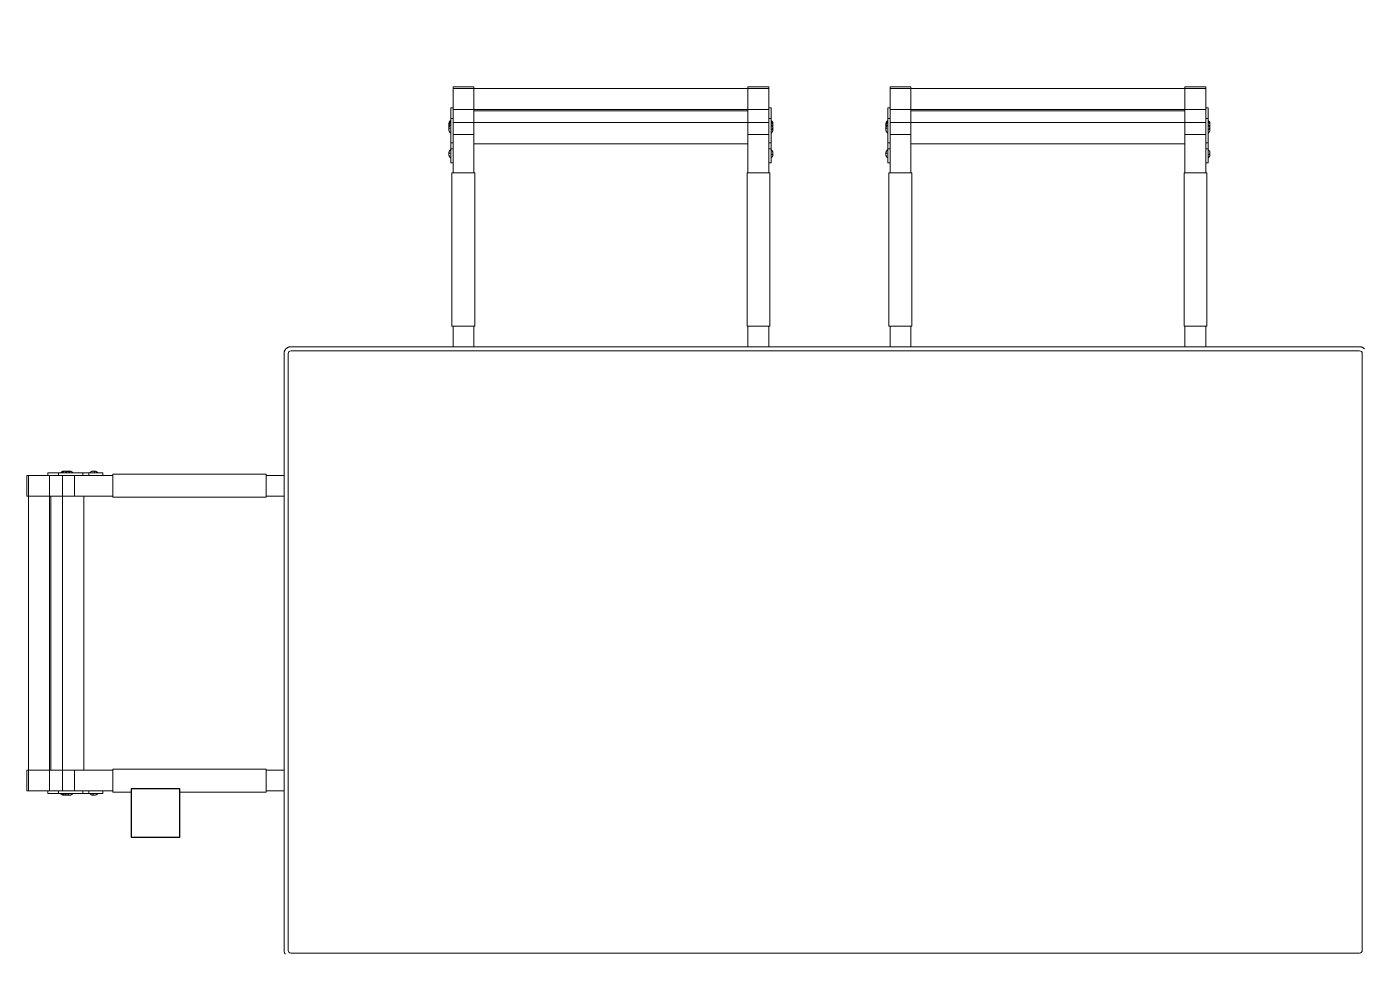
# Model space of a CAD drawing. Header units: inches. Extents: x 22 to 382261, y 22 to 371281.
# Drawn here: x 111433 to 113882, y 209760 to 211458 of the extents above; entities that cross this region are included whole.
import ezdxf

# ---------------------------------------------------------------- set-up
doc = ezdxf.new("R2010")
doc.units = ezdxf.units.IN
doc.header["$MEASUREMENT"] = 0
for name, color, linetype, lineweight in [('I-FURN', 30, 'Continuous', 9), ('I-WALL', 2, 'Continuous', 9), ('Q-CASE', 31, 'Continuous', 9)]:
    doc.layers.add(name, color=color, linetype=linetype, lineweight=lineweight)

# ---------------------------------------------------------------- blocks, each defined once
blk = doc.blocks.new('Casework 26 - Casework 23-692853-01-GROUND FLOOR DIM- PART A')
at = {"layer": 'Q-CASE', "lineweight": 25}
for p, q in [((-16699.9, -2560.7), (-16788.8, -2560.7)), ((-16788.8, -2560.7), (-16788.8, -2649.6)), ((-16699.9, -2649.6), (-16699.9, -2560.7)), ((-16788.8, -2649.6), (-16699.9, -2649.6))]:
    blk.add_line(p, q, dxfattribs=at)
blk = doc.blocks.new('DFXFCFB - Dining_Table_9162-841493-01-GROUND FLOOR DIM- PART A')
at = {"layer": 'I-FURN'}
for p, q in [((-983.1, 546.3), (-983.1, -546.3)), ((-983.1, -546.3), (-983.1, 546.3)), ((978.1, 551.3), (-978.1, 551.3)), ((-978.1, 551.3), (978.1, 551.3)), ((983.1, -546.3), (983.1, 546.3)), ((983.1, 546.3), (983.1, -546.3)), ((990.6, -546.3), (990.6, 546.3)), ((990.1, 254.4), (1023.1, 254.4)), ((1023.1, 214.7), (1023.1, 256.6)), ((1181.3, 256.6), (1023.1, 256.6)), ((1303.8, 256.6), (1270.2, 256.6)), ((1303.8, 256.6), (1303.8, 214.7)), ((1303.8, 254.4), (1374.2, 254.4)), ((1322.3, 258.8), (1347.7, 258.8)), ((1322.3, 254.4), (1322.3, 258.8)), ((1338.9, 262.1), (1337.1, 262.1)), ((1340.6, 262.1), (1338.9, 262.1)), ((1339.3, 260.3), (1340.6, 262.1)), ((1347.7, 258.8), (1358.6, 258.8)), ((1347.7, 254.4), (1347.7, 258.8)), ((1359.2, 258.8), (1403.8, 258.8)), ((1359.2, 258.8), (1359.2, 254.4)), ((1374.2, 254.4), (1396.1, 254.4)), ((1374.2, 216.3), (1374.2, 254.4)), ((1384.4, 262.1), (1382.6, 262.1)), ((1386.1, 262.1), (1384.4, 262.1)), ((1384.7, 260.3), (1386.1, 262.1)), ((1389.5, 262.1), (1387.7, 262.1)), ((1391.2, 262.1), (1389.5, 262.1)), ((1390, 260.5), (1391.2, 262.1)), ((1392.4, 262.1), (1390.7, 262.1)), ((1394.2, 262.1), (1392.4, 262.1)), ((1393.1, 260.6), (1394.2, 262.1)), ((1396.1, 254.4), (1396.1, 216.3)), ((1404.1, 254.4), (1396.1, 254.4)), ((1396.1, 216.3), (1396.1, 254.4)), ((1403.8, 258.8), (1423.1, 258.8)), ((1403.8, 254.4), (1403.8, 258.8)), ((1404.1, 254.4), (1458.6, 254.4)), ((1419.8, 254.4), (1458.6, 254.4)), ((1419.8, -323.4), (1419.8, 254.4)), ((1423.1, 254.4), (1423.1, 258.8)), ((1458.6, 254.4), (1461.6, 254.4)), ((1458.6, 216.3), (1458.6, 254.4)), ((1458.6, -323.4), (1458.6, 254.4)), ((1461.6, 216.3), (1461.6, 254.4)), ((1023.1, 216.3), (990.1, 216.3)), ((1023.1, 214.7), (1303.8, 214.7)), ((1374.2, 216.3), (1303.8, 216.3)), ((1357.4, -285.3), (1357.4, 216.3)), ((1374.1, 216.3), (1396.1, 216.3)), ((1396.1, 216.3), (1404.1, 216.3)), ((1396.1, 216.3), (1396.1, -285.3)), ((1404.1, 216.3), (1396.1, 216.3)), ((1396.1, -285.3), (1396.1, 216.3)), ((1458.6, 216.3), (1404.1, 216.3)), ((1404.1, 216.3), (1417.5, 216.3)), ((1417.5, 216.3), (1417.5, -285.3)), ((1419.9, -285.3), (1419.9, 216.3)), ((1461.6, 216.3), (1458.6, 216.3)), ((990.3, -285.3), (1023.1, -285.3)), ((1023.1, -325.5), (1023.1, -283.6)), ((1303.8, -283.6), (1023.1, -283.6)), ((1303.8, -283.6), (1303.8, -325.5)), ((1303.8, -285.3), (1374.2, -285.3)), ((1396.1, -285.3), (1374.1, -285.3)), ((1374.2, -323.4), (1374.2, -285.3)), ((1396.1, -285.3), (1396.1, -323.4)), ((1404.1, -285.3), (1396.1, -285.3)), ((1396.1, -323.4), (1396.1, -285.3)), ((1396.1, -285.3), (1404.1, -285.3)), ((1404.1, -285.3), (1458.6, -285.3)), ((1417.5, -285.3), (1404.1, -285.3)), ((1458.6, -285.3), (1461.6, -285.3)), ((1458.6, -323.4), (1458.6, -285.3)), ((1461.6, -323.4), (1461.6, -285.3)), ((1023.1, -323.4), (990.3, -323.4)), ((1023.1, -325.5), (1303.8, -325.5)), ((1374.2, -323.4), (1303.8, -323.4)), ((1322.3, -327.7), (1322.3, -323.4)), ((1347.7, -327.7), (1322.3, -327.7)), ((1338.5, -329.2), (1337.1, -331)), ((1337.1, -331), (1338.9, -331)), ((1338.9, -331), (1340.6, -331)), ((1347.7, -327.7), (1347.7, -323.4)), ((1358.6, -327.7), (1347.7, -327.7)), ((1359.2, -323.4), (1359.2, -327.7)), ((1403.8, -327.7), (1359.2, -327.7)), ((1396.1, -323.4), (1374.2, -323.4)), ((1384, -329.2), (1382.6, -331)), ((1382.6, -331), (1384.4, -331)), ((1384.4, -331), (1386.1, -331)), ((1388.7, -329.8), (1387.7, -331)), ((1387.7, -331), (1389.5, -331)), ((1389.5, -331), (1391.2, -331)), ((1390.7, -331), (1392.4, -331)), ((1392.4, -331), (1394.2, -331)), ((1396.1, -323.4), (1404.1, -323.4)), ((1403.8, -327.7), (1403.8, -323.4)), ((1423.1, -327.7), (1403.8, -327.7)), ((1458.6, -323.4), (1404.1, -323.4)), ((1458.6, -323.4), (1419.8, -323.4)), ((1423.1, -327.7), (1423.1, -323.4)), ((1461.6, -323.4), (1458.6, -323.4)), ((-978.1, -551.3), (978.1, -551.3)), ((978.1, -551.3), (-978.1, -551.3)), ((-978.1, -558.8), (978.1, -558.8)), ((-696.6, -596.3), (-696.6, -558.5)), ((-658.5, -558.5), (-658.5, -596.3)), ((-156.9, -596.3), (-156.9, -558.5)), ((-118.8, -558.5), (-118.8, -596.3)), ((103.4, -596.3), (103.4, -558.5)), ((141.5, -558.5), (141.5, -596.3)), ((643.1, -596.3), (643.1, -558.4)), ((681.2, -558.4), (681.2, -596.3)), ((-698.7, -596.3), (-656.8, -596.3)), ((-698.7, -596.3), (-698.7, -877)), ((-656.8, -877), (-656.8, -596.3)), ((-158.5, -596.3), (-116.6, -596.3)), ((-158.5, -596.3), (-158.5, -877)), ((-116.6, -877), (-116.6, -596.3)), ((101.3, -596.3), (143.2, -596.3)), ((101.3, -596.3), (101.3, -877)), ((143.2, -877), (143.2, -596.3)), ((641.5, -596.3), (683.4, -596.3)), ((641.5, -596.3), (641.5, -877)), ((683.4, -877), (683.4, -596.3)), ((-656.8, -877), (-698.7, -877)), ((-696.6, -947.4), (-696.6, -877)), ((-658.5, -877), (-658.5, -947.4)), ((-116.6, -877), (-158.5, -877)), ((-156.9, -947.4), (-156.9, -877)), ((-118.8, -877), (-118.8, -947.4)), ((143.2, -877), (101.3, -877)), ((103.4, -947.4), (103.4, -877)), ((141.5, -877), (141.5, -947.4)), ((683.4, -877), (641.5, -877)), ((643.1, -947.4), (643.1, -877)), ((681.2, -877), (681.2, -947.4)), ((-700.9, -920.9), (-700.9, -895.5)), ((-700.9, -895.5), (-696.6, -895.5)), ((-118.8, -895.5), (-114.4, -895.5)), ((-114.4, -895.5), (-114.4, -920.9)), ((99.1, -920.9), (99.1, -895.5)), ((99.1, -895.5), (103.4, -895.5)), ((681.2, -895.5), (685.6, -895.5)), ((685.6, -895.5), (685.6, -920.9)), ((-702.4, -911.7), (-704.2, -910.3)), ((-704.2, -910.3), (-704.2, -912.1)), ((-704.2, -912.1), (-704.2, -913.8)), ((-700.9, -931.8), (-700.9, -920.9)), ((-700.9, -920.9), (-696.6, -920.9)), ((-118.8, -920.9), (-114.4, -920.9)), ((-114.4, -920.9), (-114.4, -931.8)), ((-112.9, -912.5), (-111.1, -913.8)), ((-111.1, -912.1), (-111.1, -910.3)), ((-111.1, -913.8), (-111.1, -912.1)), ((97.6, -911.7), (95.8, -910.3)), ((95.8, -910.3), (95.8, -912.1)), ((95.8, -912.1), (95.8, -913.8)), ((99.1, -931.8), (99.1, -920.9)), ((99.1, -920.9), (103.4, -920.9)), ((681.2, -920.9), (685.6, -920.9)), ((685.6, -920.9), (685.6, -931.8)), ((687.1, -912.5), (688.9, -913.8)), ((688.9, -912.1), (688.9, -910.3)), ((688.9, -913.8), (688.9, -912.1)), ((-700.9, -977), (-700.9, -932.4)), ((-696.6, -932.4), (-700.9, -932.4)), ((-696.6, -969.3), (-696.6, -947.4)), ((-696.6, -947.4), (-658.5, -947.4)), ((-658.5, -930.6), (-156.9, -930.6)), ((-658.5, -969.3), (-658.5, -947.3)), ((-156.9, -947.3), (-156.9, -969.3)), ((-156.9, -947.4), (-118.8, -947.4)), ((-114.4, -932.4), (-118.8, -932.4)), ((-118.8, -947.4), (-118.8, -969.3)), ((-114.4, -932.4), (-114.4, -977)), ((99.1, -977), (99.1, -932.4)), ((103.4, -932.4), (99.1, -932.4)), ((103.4, -969.3), (103.4, -947.4)), ((103.4, -947.4), (141.5, -947.4)), ((141.5, -930.6), (643.1, -930.6)), ((141.5, -969.3), (141.5, -947.3)), ((643.1, -947.3), (643.1, -969.3)), ((643.1, -947.4), (681.2, -947.4)), ((685.6, -932.4), (681.2, -932.4)), ((681.2, -947.4), (681.2, -969.3)), ((685.6, -932.4), (685.6, -977)), ((-702.4, -957.2), (-704.2, -955.8)), ((-704.2, -955.8), (-704.2, -957.6)), ((-704.2, -957.6), (-704.2, -959.3)), ((-703, -961.9), (-704.2, -960.9)), ((-704.2, -960.9), (-704.2, -962.7)), ((-704.2, -962.7), (-704.2, -964.4)), ((-704.2, -963.9), (-704.2, -965.6)), ((-704.2, -965.6), (-704.2, -967.4)), ((-700.9, -996.3), (-700.9, -977)), ((-700.9, -977), (-696.6, -977)), ((-658.5, -969.3), (-696.6, -969.3)), ((-696.6, -969.3), (-696.6, -977.3)), ((-696.6, -969.3), (-658.5, -969.3)), ((-696.6, -1031.8), (-696.6, -977.3)), ((-658.5, -977.3), (-658.5, -969.3)), ((-156.9, -969.3), (-658.5, -969.3)), ((-658.5, -969.3), (-658.5, -977.3)), ((-658.5, -969.3), (-156.9, -969.3)), ((-658.5, -977.3), (-658.5, -1031.8)), ((-658.5, -990.7), (-658.5, -977.3)), ((-118.8, -969.3), (-156.9, -969.3)), ((-156.9, -969.3), (-156.9, -977.3)), ((-156.9, -969.3), (-118.8, -969.3)), ((-156.9, -977.3), (-156.9, -969.3)), ((-156.9, -1031.8), (-156.9, -977.3)), ((-156.9, -977.3), (-156.9, -990.7)), ((-118.8, -977.3), (-118.8, -969.3)), ((-118.8, -977), (-114.4, -977)), ((-118.8, -977.3), (-118.8, -1031.8)), ((-114.4, -977), (-114.4, -996.3)), ((-112.9, -957.9), (-111.1, -959.3)), ((-112.7, -963.2), (-111.1, -964.4)), ((-112.6, -966.3), (-111.1, -967.4)), ((-111.1, -957.6), (-111.1, -955.8)), ((-111.1, -959.3), (-111.1, -957.6)), ((-111.1, -962.7), (-111.1, -960.9)), ((-111.1, -964.4), (-111.1, -962.7)), ((-111.1, -965.6), (-111.1, -963.9)), ((-111.1, -967.4), (-111.1, -965.6)), ((97.6, -957.2), (95.8, -955.8)), ((95.8, -955.8), (95.8, -957.6)), ((95.8, -957.6), (95.8, -959.3)), ((97, -961.9), (95.8, -960.9)), ((95.8, -960.9), (95.8, -962.7)), ((95.8, -962.7), (95.8, -964.4)), ((95.8, -963.9), (95.8, -965.6)), ((95.8, -965.6), (95.8, -967.4)), ((99.1, -996.3), (99.1, -977)), ((99.1, -977), (103.4, -977)), ((141.5, -969.3), (103.4, -969.3)), ((103.4, -969.3), (103.4, -977.3)), ((103.4, -969.3), (141.5, -969.3)), ((103.4, -1031.8), (103.4, -977.3)), ((141.5, -977.3), (141.5, -969.3)), ((643.1, -969.3), (141.5, -969.3)), ((141.5, -969.3), (141.5, -977.3)), ((141.5, -969.3), (643.1, -969.3)), ((141.5, -977.3), (141.5, -1031.8)), ((141.5, -990.7), (141.5, -977.3)), ((681.2, -969.3), (643.1, -969.3)), ((643.1, -969.3), (643.1, -977.3)), ((643.1, -969.3), (681.2, -969.3)), ((643.1, -977.3), (643.1, -969.3)), ((643.1, -1031.8), (643.1, -977.3)), ((643.1, -977.3), (643.1, -990.7)), ((681.2, -977.3), (681.2, -969.3)), ((681.2, -977), (685.6, -977)), ((681.2, -977.3), (681.2, -1031.8)), ((685.6, -977), (685.6, -996.3)), ((687.1, -957.9), (688.9, -959.3)), ((687.3, -963.2), (688.9, -964.4)), ((687.4, -966.3), (688.9, -967.4)), ((688.9, -957.6), (688.9, -955.8)), ((688.9, -959.3), (688.9, -957.6)), ((688.9, -962.7), (688.9, -960.9)), ((688.9, -964.4), (688.9, -962.7)), ((688.9, -965.6), (688.9, -963.9)), ((688.9, -967.4), (688.9, -965.6)), ((-700.9, -996.3), (-696.6, -996.3)), ((-696.6, -1031.8), (-696.6, -993)), ((-696.6, -993), (-118.8, -993)), ((-156.9, -990.7), (-658.5, -990.7)), ((-658.5, -993.1), (-156.9, -993.1)), ((-118.8, -993), (-118.8, -1031.8)), ((-118.8, -996.3), (-114.4, -996.3)), ((99.1, -996.3), (103.4, -996.3)), ((103.4, -1031.8), (103.4, -993)), ((103.4, -993), (681.2, -993)), ((643.1, -990.7), (141.5, -990.7)), ((141.5, -993.1), (643.1, -993.1)), ((681.2, -993), (681.2, -1031.8)), ((681.2, -996.3), (685.6, -996.3)), ((-696.6, -1034.8), (-696.6, -1031.8)), ((-696.6, -1031.8), (-658.5, -1031.8)), ((-696.6, -1031.8), (-118.8, -1031.8)), ((-696.6, -1034.8), (-658.5, -1034.8)), ((-658.5, -1031.8), (-658.5, -1034.8)), ((-156.9, -1034.8), (-156.9, -1031.8)), ((-156.9, -1031.8), (-118.8, -1031.8)), ((-156.9, -1034.8), (-118.8, -1034.8)), ((-118.8, -1031.8), (-118.8, -1034.8)), ((103.4, -1034.8), (103.4, -1031.8)), ((103.4, -1031.8), (141.5, -1031.8)), ((103.4, -1031.8), (681.2, -1031.8)), ((103.4, -1034.8), (141.5, -1034.8)), ((141.5, -1031.8), (141.5, -1034.8)), ((643.1, -1034.8), (643.1, -1031.8)), ((643.1, -1031.8), (681.2, -1031.8)), ((643.1, -1034.8), (681.2, -1034.8)), ((681.2, -1031.8), (681.2, -1034.8))]:
    blk.add_line(p, q, dxfattribs=at)
at = {"layer": 'I-FURN', "flags": 128}
for points in [[(990.6, 546.3), (990.6, 546.8), (990.6, 547.3), (990.5, 547.8), (990.4, 548.3), (990.4, 548.8), (990.2, 549.3), (990.1, 549.8), (990, 550.2), (989.8, 550.7), (989.6, 551.2), (989.4, 551.6), (989.2, 552.1), (988.9, 552.5), (988.7, 552.9), (988.4, 553.4)], [(1331.3, 258.8), (1331.5, 259.1), (1331.7, 259.3), (1331.9, 259.5), (1332.1, 259.8), (1332.4, 260), (1332.6, 260.2), (1332.9, 260.4), (1333.1, 260.6), (1333.4, 260.8), (1333.7, 261), (1333.9, 261.1), (1334.2, 261.3), (1334.5, 261.4), (1334.8, 261.5), (1335.1, 261.6), (1335.4, 261.8), (1335.7, 261.8), (1336, 261.9), (1336.3, 262), (1336.7, 262), (1337, 262.1), (1337.1, 262.1)], [(1340.6, 262.1), (1341, 262.1), (1341.3, 262), (1341.6, 261.9), (1341.9, 261.9), (1342.2, 261.8), (1342.5, 261.7), (1342.8, 261.6), (1343.1, 261.5), (1343.4, 261.3), (1343.7, 261.2), (1344, 261), (1344.2, 260.9), (1344.5, 260.7), (1344.8, 260.5), (1345, 260.3), (1345.3, 260.1), (1345.5, 259.9), (1345.7, 259.6), (1345.9, 259.4), (1346.2, 259.2), (1346.3, 258.9), (1346.4, 258.8)], [(1376.8, 258.8), (1377, 259.1), (1377.2, 259.3), (1377.4, 259.5), (1377.6, 259.8), (1377.9, 260), (1378.1, 260.2), (1378.3, 260.4), (1378.6, 260.6), (1378.9, 260.8), (1379.1, 261), (1379.4, 261.1), (1379.7, 261.3), (1380, 261.4), (1380.3, 261.5), (1380.6, 261.6), (1380.9, 261.8), (1381.2, 261.8), (1381.5, 261.9), (1381.8, 262), (1382.1, 262), (1382.5, 262.1), (1382.6, 262.1)], [(1384.3, 261), (1384.5, 261.1), (1384.8, 261.3), (1385.1, 261.4), (1385.4, 261.5), (1385.7, 261.6), (1386, 261.8), (1386.3, 261.8), (1386.6, 261.9), (1386.9, 262), (1387.3, 262), (1387.6, 262.1), (1387.7, 262.1)], [(1386.1, 262.1), (1386.4, 262.1), (1386.7, 262), (1387.1, 261.9), (1387.4, 261.9), (1387.7, 261.8), (1388, 261.7), (1388.3, 261.6), (1388.6, 261.5), (1388.9, 261.3), (1389.2, 261.2), (1389.4, 261), (1389.7, 260.9), (1390, 260.7), (1390.2, 260.5), (1390.5, 260.3), (1390.7, 260.1), (1391, 259.9), (1391.2, 259.6), (1391.4, 259.4), (1391.6, 259.2), (1391.8, 258.9), (1391.9, 258.8)], [(1387.5, 261.1), (1387.8, 261.3), (1388, 261.4), (1388.3, 261.5), (1388.6, 261.6), (1388.9, 261.8), (1389.3, 261.8), (1389.6, 261.9), (1389.9, 262), (1390.2, 262), (1390.5, 262.1), (1390.7, 262.1)], [(1391.2, 262.1), (1391.6, 262.1), (1391.9, 262), (1392.2, 261.9), (1392.5, 261.9), (1392.8, 261.8), (1393.1, 261.7), (1393.4, 261.6), (1393.7, 261.5), (1394, 261.3), (1394.3, 261.2), (1394.6, 261), (1394.9, 260.9), (1395.1, 260.7), (1395.4, 260.5), (1395.6, 260.3), (1395.9, 260.1), (1396.1, 259.9), (1396.3, 259.6), (1396.6, 259.4), (1396.8, 259.2), (1397, 258.9), (1397, 258.8)], [(1394.2, 262.1), (1394.5, 262.1), (1394.8, 262), (1395.1, 261.9), (1395.4, 261.9), (1395.7, 261.8), (1396.1, 261.7), (1396.4, 261.6), (1396.6, 261.5), (1396.9, 261.3), (1397.2, 261.2), (1397.5, 261), (1397.8, 260.9), (1398, 260.7), (1398.3, 260.5), (1398.6, 260.3), (1398.8, 260.1), (1399, 259.9), (1399.3, 259.6), (1399.5, 259.4), (1399.7, 259.2), (1399.9, 258.9), (1400, 258.8)], [(1337.1, -331), (1336.8, -331), (1336.5, -330.9), (1336.2, -330.9), (1335.9, -330.8), (1335.5, -330.7), (1335.2, -330.6), (1334.9, -330.5), (1334.6, -330.4), (1334.3, -330.3), (1334.1, -330.1), (1333.8, -330), (1333.5, -329.8), (1333.2, -329.6), (1333, -329.4), (1332.7, -329.2), (1332.5, -329), (1332.3, -328.8), (1332, -328.6), (1331.8, -328.3), (1331.6, -328.1), (1331.4, -327.9), (1331.3, -327.7)], [(1346.4, -327.7), (1346.2, -328), (1346, -328.2), (1345.8, -328.5), (1345.6, -328.7), (1345.4, -328.9), (1345.1, -329.1), (1344.9, -329.3), (1344.6, -329.5), (1344.4, -329.7), (1344.1, -329.9), (1343.8, -330.1), (1343.5, -330.2), (1343.2, -330.3), (1342.9, -330.5), (1342.6, -330.6), (1342.3, -330.7), (1342, -330.8), (1341.7, -330.9), (1341.4, -330.9), (1341.1, -331), (1340.8, -331), (1340.6, -331)], [(1382.6, -331), (1382.3, -331), (1382, -330.9), (1381.6, -330.9), (1381.3, -330.8), (1381, -330.7), (1380.7, -330.6), (1380.4, -330.5), (1380.1, -330.4), (1379.8, -330.3), (1379.5, -330.1), (1379.3, -330), (1379, -329.8), (1378.7, -329.6), (1378.5, -329.4), (1378.2, -329.2), (1378, -329), (1377.7, -328.8), (1377.5, -328.6), (1377.3, -328.3), (1377.1, -328.1), (1376.9, -327.9), (1376.8, -327.7)], [(1384.4, -330), (1384.1, -329.8), (1383.8, -329.6)], [(1387.7, -331), (1387.4, -331), (1387.1, -330.9), (1386.8, -330.9), (1386.5, -330.8), (1386.1, -330.7), (1385.8, -330.6), (1385.5, -330.5), (1385.2, -330.4), (1385, -330.3), (1384.7, -330.1)], [(1391.9, -327.7), (1391.7, -328), (1391.5, -328.2), (1391.3, -328.5), (1391.1, -328.7), (1390.8, -328.9), (1390.6, -329.1), (1390.4, -329.3), (1390.1, -329.5), (1389.8, -329.7), (1389.6, -329.9), (1389.3, -330.1), (1389, -330.2), (1388.7, -330.3), (1388.4, -330.5), (1388.1, -330.6), (1387.8, -330.7), (1387.5, -330.8), (1387.2, -330.9), (1386.9, -330.9), (1386.6, -331), (1386.3, -331), (1386.1, -331)], [(1390.7, -331), (1390.3, -331), (1390, -330.9), (1389.7, -330.9), (1389.4, -330.8), (1389.1, -330.7), (1388.8, -330.6), (1388.5, -330.5), (1388.2, -330.4), (1387.9, -330.3), (1387.6, -330.1)], [(1397, -327.7), (1396.8, -328), (1396.6, -328.2), (1396.4, -328.5), (1396.2, -328.7), (1396, -328.9), (1395.7, -329.1), (1395.5, -329.3), (1395.2, -329.5), (1395, -329.7), (1394.7, -329.9), (1394.4, -330.1), (1394.1, -330.2), (1393.8, -330.3), (1393.6, -330.5), (1393.3, -330.6), (1392.9, -330.7), (1392.6, -330.8), (1392.3, -330.9), (1392, -330.9), (1391.7, -331), (1391.4, -331), (1391.2, -331)], [(1400, -327.7), (1399.8, -328), (1399.6, -328.2), (1399.4, -328.5), (1399.1, -328.7), (1398.9, -328.9), (1398.7, -329.1), (1398.4, -329.3), (1398.2, -329.5), (1397.9, -329.7), (1397.6, -329.9), (1397.4, -330.1), (1397.1, -330.2), (1396.8, -330.3), (1396.5, -330.5), (1396.2, -330.6), (1395.9, -330.7), (1395.6, -330.8), (1395.3, -330.9), (1394.9, -330.9), (1394.6, -331), (1394.3, -331), (1394.2, -331)], [(-986.8, -555.3), (-986.4, -555.6), (-986.1, -555.9), (-985.7, -556.2), (-985.3, -556.5), (-984.9, -556.8), (-984.4, -557.1), (-984, -557.3), (-983.5, -557.6), (-983.1, -557.8), (-982.6, -558), (-982.2, -558.1), (-981.7, -558.3), (-981.2, -558.4), (-980.7, -558.5), (-980.2, -558.6), (-979.7, -558.7), (-979.2, -558.7), (-978.7, -558.8), (-978.2, -558.8), (-978.1, -558.8)], [(978.1, -558.8), (978.6, -558.8), (979.1, -558.8), (979.6, -558.7), (980.1, -558.6), (980.6, -558.6), (981.1, -558.4), (981.6, -558.3), (982, -558.2), (982.5, -558), (983, -557.8), (983.4, -557.6), (983.9, -557.4), (984.3, -557.1), (984.7, -556.9), (985.2, -556.6), (985.6, -556.3), (986, -556), (986.3, -555.7), (986.7, -555.4), (987.1, -555), (987.4, -554.6), (987.7, -554.3), (988, -553.9), (988.3, -553.5), (988.6, -553.1), (988.9, -552.6), (989.1, -552.2), (989.4, -551.7), (989.6, -551.3), (989.8, -550.8), (989.9, -550.4), (990.1, -549.9), (990.2, -549.4), (990.3, -548.9), (990.4, -548.4), (990.5, -547.9), (990.5, -547.4), (990.6, -546.9), (990.6, -546.4), (990.6, -546.3)], [(-704.2, -910.3), (-704.2, -910), (-704.1, -909.7), (-704.1, -909.4), (-704, -909.1), (-703.9, -908.7), (-703.8, -908.4), (-703.7, -908.1), (-703.6, -907.8), (-703.5, -907.5), (-703.3, -907.3), (-703.2, -907), (-703, -906.7), (-702.8, -906.4), (-702.6, -906.2), (-702.4, -905.9), (-702.2, -905.7), (-702, -905.5), (-701.8, -905.2), (-701.5, -905), (-701.3, -904.8), (-701.1, -904.6), (-700.9, -904.5)], [(-114.4, -904.5), (-114.1, -904.7), (-113.9, -904.9), (-113.7, -905.1), (-113.4, -905.3), (-113.2, -905.6), (-113, -905.8), (-112.8, -906.1), (-112.6, -906.3), (-112.4, -906.6), (-112.2, -906.9), (-112.1, -907.1), (-111.9, -907.4), (-111.8, -907.7), (-111.7, -908), (-111.6, -908.3), (-111.4, -908.6), (-111.4, -908.9), (-111.3, -909.2), (-111.2, -909.5), (-111.2, -909.9), (-111.1, -910.2), (-111.1, -910.3)], [(95.8, -910.3), (95.8, -910), (95.9, -909.7), (95.9, -909.4), (96, -909.1), (96.1, -908.7), (96.2, -908.4), (96.3, -908.1), (96.4, -907.8), (96.5, -907.5), (96.7, -907.3), (96.8, -907), (97, -906.7), (97.2, -906.4), (97.4, -906.2), (97.6, -905.9), (97.8, -905.7), (98, -905.5), (98.2, -905.2), (98.5, -905), (98.7, -904.8), (98.9, -904.6), (99.1, -904.5)], [(685.6, -904.5), (685.9, -904.7), (686.1, -904.9), (686.3, -905.1), (686.6, -905.3), (686.8, -905.6), (687, -905.8), (687.2, -906.1), (687.4, -906.3), (687.6, -906.6), (687.8, -906.9), (687.9, -907.1), (688.1, -907.4), (688.2, -907.7), (688.3, -908), (688.4, -908.3), (688.6, -908.6), (688.6, -908.9), (688.7, -909.2), (688.8, -909.5), (688.8, -909.9), (688.9, -910.2), (688.9, -910.3)], [(-700.9, -919.6), (-701.2, -919.4), (-701.4, -919.2), (-701.7, -919), (-701.9, -918.8), (-702.1, -918.6), (-702.3, -918.3), (-702.5, -918.1), (-702.7, -917.8), (-702.9, -917.6), (-703.1, -917.3), (-703.3, -917), (-703.4, -916.7), (-703.5, -916.4), (-703.7, -916.1), (-703.8, -915.8), (-703.9, -915.5), (-704, -915.2), (-704.1, -914.9), (-704.1, -914.6), (-704.2, -914.3), (-704.2, -914), (-704.2, -913.8)], [(-111.1, -913.8), (-111.1, -914.2), (-111.2, -914.5), (-111.3, -914.8), (-111.3, -915.1), (-111.4, -915.4), (-111.5, -915.7), (-111.6, -916), (-111.7, -916.3), (-111.9, -916.6), (-112, -916.9), (-112.2, -917.2), (-112.3, -917.4), (-112.5, -917.7), (-112.7, -918), (-112.9, -918.2), (-113.1, -918.5), (-113.3, -918.7), (-113.6, -918.9), (-113.8, -919.1), (-114, -919.4), (-114.3, -919.5), (-114.4, -919.6)], [(99.1, -919.6), (98.8, -919.4), (98.6, -919.2), (98.3, -919), (98.1, -918.8), (97.9, -918.6), (97.7, -918.3), (97.5, -918.1), (97.3, -917.8), (97.1, -917.6), (96.9, -917.3), (96.7, -917), (96.6, -916.7), (96.5, -916.4), (96.3, -916.1), (96.2, -915.8), (96.1, -915.5), (96, -915.2), (95.9, -914.9), (95.9, -914.6), (95.8, -914.3), (95.8, -914), (95.8, -913.8)], [(688.9, -913.8), (688.9, -914.2), (688.8, -914.5), (688.7, -914.8), (688.7, -915.1), (688.6, -915.4), (688.5, -915.7), (688.4, -916), (688.3, -916.3), (688.1, -916.6), (688, -916.9), (687.8, -917.2), (687.7, -917.4), (687.5, -917.7), (687.3, -918), (687.1, -918.2), (686.9, -918.5), (686.7, -918.7), (686.4, -918.9), (686.2, -919.1), (686, -919.4), (685.7, -919.5), (685.6, -919.6)], [(-704.2, -955.8), (-704.2, -955.5), (-704.1, -955.2), (-704.1, -954.8), (-704, -954.5), (-703.9, -954.2), (-703.8, -953.9), (-703.7, -953.6), (-703.6, -953.3), (-703.5, -953), (-703.3, -952.7), (-703.2, -952.5), (-703, -952.2), (-702.8, -951.9), (-702.6, -951.7), (-702.4, -951.4), (-702.2, -951.2), (-702, -950.9), (-701.8, -950.7), (-701.5, -950.5), (-701.3, -950.3), (-701.1, -950.1), (-700.9, -950)], [(-114.4, -950), (-114.1, -950.2), (-113.9, -950.4), (-113.7, -950.6), (-113.4, -950.8), (-113.2, -951.1), (-113, -951.3), (-112.8, -951.5), (-112.6, -951.8), (-112.4, -952.1), (-112.2, -952.3), (-112.1, -952.6), (-111.9, -952.9), (-111.8, -953.2), (-111.7, -953.5), (-111.6, -953.8), (-111.4, -954.1), (-111.4, -954.4), (-111.3, -954.7), (-111.2, -955), (-111.2, -955.3), (-111.1, -955.7), (-111.1, -955.8)], [(95.8, -955.8), (95.8, -955.5), (95.9, -955.2), (95.9, -954.8), (96, -954.5), (96.1, -954.2), (96.2, -953.9), (96.3, -953.6), (96.4, -953.3), (96.5, -953), (96.7, -952.7), (96.8, -952.5), (97, -952.2), (97.2, -951.9), (97.4, -951.7), (97.6, -951.4), (97.8, -951.2), (98, -950.9), (98.2, -950.7), (98.5, -950.5), (98.7, -950.3), (98.9, -950.1), (99.1, -950)], [(685.6, -950), (685.9, -950.2), (686.1, -950.4), (686.3, -950.6), (686.6, -950.8), (686.8, -951.1), (687, -951.3), (687.2, -951.5), (687.4, -951.8), (687.6, -952.1), (687.8, -952.3), (687.9, -952.6), (688.1, -952.9), (688.2, -953.2), (688.3, -953.5), (688.4, -953.8), (688.6, -954.1), (688.6, -954.4), (688.7, -954.7), (688.8, -955), (688.8, -955.3), (688.9, -955.7), (688.9, -955.8)], [(-704.2, -960.9), (-704.2, -960.6), (-704.1, -960.3), (-704.1, -960), (-704, -959.7), (-703.9, -959.3), (-703.8, -959), (-703.7, -958.7), (-703.6, -958.4), (-703.5, -958.2), (-703.3, -957.9)], [(-700.9, -965.1), (-701.2, -964.9), (-701.4, -964.7), (-701.7, -964.5), (-701.9, -964.3), (-702.1, -964), (-702.3, -963.8), (-702.5, -963.6), (-702.7, -963.3), (-702.9, -963), (-703.1, -962.8), (-703.3, -962.5), (-703.4, -962.2), (-703.5, -961.9), (-703.7, -961.6), (-703.8, -961.3), (-703.9, -961), (-704, -960.7), (-704.1, -960.4), (-704.1, -960.1), (-704.2, -959.8), (-704.2, -959.5), (-704.2, -959.3)], [(-704.2, -963.9), (-704.2, -963.5), (-704.1, -963.2), (-704.1, -962.9), (-704, -962.6), (-703.9, -962.3), (-703.8, -962), (-703.7, -961.7), (-703.6, -961.4), (-703.5, -961.1), (-703.3, -960.8)], [(-700.9, -970.2), (-701.2, -970), (-701.4, -969.8), (-701.7, -969.6), (-701.9, -969.4), (-702.1, -969.2), (-702.3, -968.9), (-702.5, -968.7), (-702.7, -968.4), (-702.9, -968.2), (-703.1, -967.9), (-703.3, -967.6), (-703.4, -967.3), (-703.5, -967), (-703.7, -966.8), (-703.8, -966.5), (-703.9, -966.1), (-704, -965.8), (-704.1, -965.5), (-704.1, -965.2), (-704.2, -964.9), (-704.2, -964.6), (-704.2, -964.4)], [(-700.9, -973.2), (-701.2, -973), (-701.4, -972.8), (-701.7, -972.6), (-701.9, -972.3), (-702.1, -972.1), (-702.3, -971.9), (-702.5, -971.6), (-702.7, -971.4), (-702.9, -971.1), (-703.1, -970.8), (-703.3, -970.6), (-703.4, -970.3), (-703.5, -970), (-703.7, -969.7), (-703.8, -969.4), (-703.9, -969.1), (-704, -968.8), (-704.1, -968.5), (-704.1, -968.1), (-704.2, -967.8), (-704.2, -967.5), (-704.2, -967.4)], [(-703.2, -957.6), (-703, -957.3), (-702.8, -957)], [(-111.1, -959.3), (-111.1, -959.6), (-111.2, -959.9), (-111.3, -960.3), (-111.3, -960.6), (-111.4, -960.9), (-111.5, -961.2), (-111.6, -961.5), (-111.7, -961.8), (-111.9, -962.1), (-112, -962.4), (-112.2, -962.6), (-112.3, -962.9), (-112.5, -963.2), (-112.7, -963.4), (-112.9, -963.7), (-113.1, -963.9), (-113.3, -964.2), (-113.6, -964.4), (-113.8, -964.6), (-114, -964.8), (-114.3, -965), (-114.4, -965.1)], [(-111.1, -964.4), (-111.1, -964.8), (-111.2, -965.1), (-111.3, -965.4), (-111.3, -965.7), (-111.4, -966), (-111.5, -966.3), (-111.6, -966.6), (-111.7, -966.9), (-111.9, -967.2), (-112, -967.5), (-112.2, -967.8), (-112.3, -968.1), (-112.5, -968.3), (-112.7, -968.6), (-112.9, -968.8), (-113.1, -969.1), (-113.3, -969.3), (-113.6, -969.5), (-113.8, -969.8), (-114, -970), (-114.3, -970.2), (-114.4, -970.2)], [(-111.1, -967.4), (-111.1, -967.7), (-111.2, -968), (-111.3, -968.3), (-111.3, -968.6), (-111.4, -968.9), (-111.5, -969.3), (-111.6, -969.6), (-111.7, -969.8), (-111.9, -970.1), (-112, -970.4), (-112.2, -970.7), (-112.3, -971), (-112.5, -971.2), (-112.7, -971.5), (-112.9, -971.8), (-113.1, -972), (-113.3, -972.2), (-113.6, -972.5), (-113.8, -972.7), (-114, -972.9), (-114.3, -973.1), (-114.4, -973.2)], [(-112.2, -957.5), (-112.1, -957.7), (-111.9, -958), (-111.8, -958.3), (-111.7, -958.6), (-111.6, -958.9), (-111.4, -959.2), (-111.4, -959.5), (-111.3, -959.8), (-111.2, -960.1), (-111.2, -960.5), (-111.1, -960.8), (-111.1, -960.9)], [(-112.1, -960.7), (-111.9, -961), (-111.8, -961.2), (-111.7, -961.5), (-111.6, -961.8), (-111.4, -962.1), (-111.4, -962.5), (-111.3, -962.8), (-111.2, -963.1), (-111.2, -963.4), (-111.1, -963.7), (-111.1, -963.9)], [(95.8, -960.9), (95.8, -960.6), (95.9, -960.3), (95.9, -960), (96, -959.7), (96.1, -959.3), (96.2, -959), (96.3, -958.7), (96.4, -958.4), (96.5, -958.2), (96.7, -957.9)], [(99.1, -965.1), (98.8, -964.9), (98.6, -964.7), (98.3, -964.5), (98.1, -964.3), (97.9, -964), (97.7, -963.8), (97.5, -963.6), (97.3, -963.3), (97.1, -963), (96.9, -962.8), (96.7, -962.5), (96.6, -962.2), (96.5, -961.9), (96.3, -961.6), (96.2, -961.3), (96.1, -961), (96, -960.7), (95.9, -960.4), (95.9, -960.1), (95.8, -959.8), (95.8, -959.5), (95.8, -959.3)], [(95.8, -963.9), (95.8, -963.5), (95.9, -963.2), (95.9, -962.9), (96, -962.6), (96.1, -962.3), (96.2, -962), (96.3, -961.7), (96.4, -961.4), (96.5, -961.1), (96.7, -960.8)], [(99.1, -970.2), (98.8, -970), (98.6, -969.8), (98.3, -969.6), (98.1, -969.4), (97.9, -969.2), (97.7, -968.9), (97.5, -968.7), (97.3, -968.4), (97.1, -968.2), (96.9, -967.9), (96.7, -967.6), (96.6, -967.3), (96.5, -967), (96.3, -966.8), (96.2, -966.5), (96.1, -966.1), (96, -965.8), (95.9, -965.5), (95.9, -965.2), (95.8, -964.9), (95.8, -964.6), (95.8, -964.4)], [(99.1, -973.2), (98.8, -973), (98.6, -972.8), (98.3, -972.6), (98.1, -972.3), (97.9, -972.1), (97.7, -971.9), (97.5, -971.6), (97.3, -971.4), (97.1, -971.1), (96.9, -970.8), (96.7, -970.6), (96.6, -970.3), (96.5, -970), (96.3, -969.7), (96.2, -969.4), (96.1, -969.1), (96, -968.8), (95.9, -968.5), (95.9, -968.1), (95.8, -967.8), (95.8, -967.5), (95.8, -967.4)], [(96.8, -957.6), (97, -957.3), (97.2, -957)], [(688.9, -959.3), (688.9, -959.6), (688.8, -959.9), (688.7, -960.3), (688.7, -960.6), (688.6, -960.9), (688.5, -961.2), (688.4, -961.5), (688.3, -961.8), (688.1, -962.1), (688, -962.4), (687.8, -962.6), (687.7, -962.9), (687.5, -963.2), (687.3, -963.4), (687.1, -963.7), (686.9, -963.9), (686.7, -964.2), (686.4, -964.4), (686.2, -964.6), (686, -964.8), (685.7, -965), (685.6, -965.1)], [(688.9, -964.4), (688.9, -964.8), (688.8, -965.1), (688.7, -965.4), (688.7, -965.7), (688.6, -966), (688.5, -966.3), (688.4, -966.6), (688.3, -966.9), (688.1, -967.2), (688, -967.5), (687.8, -967.8), (687.7, -968.1), (687.5, -968.3), (687.3, -968.6), (687.1, -968.8), (686.9, -969.1), (686.7, -969.3), (686.4, -969.5), (686.2, -969.8), (686, -970), (685.7, -970.2), (685.6, -970.2)], [(688.9, -967.4), (688.9, -967.7), (688.8, -968), (688.7, -968.3), (688.7, -968.6), (688.6, -968.9), (688.5, -969.3), (688.4, -969.6), (688.3, -969.8), (688.1, -970.1), (688, -970.4), (687.8, -970.7), (687.7, -971), (687.5, -971.2), (687.3, -971.5), (687.1, -971.8), (686.9, -972), (686.7, -972.2), (686.4, -972.5), (686.2, -972.7), (686, -972.9), (685.7, -973.1), (685.6, -973.2)], [(687.8, -957.5), (687.9, -957.7), (688.1, -958), (688.2, -958.3), (688.3, -958.6), (688.4, -958.9), (688.6, -959.2), (688.6, -959.5), (688.7, -959.8), (688.8, -960.1), (688.8, -960.5), (688.9, -960.8), (688.9, -960.9)], [(687.9, -960.7), (688.1, -961), (688.2, -961.2), (688.3, -961.5), (688.4, -961.8), (688.6, -962.1), (688.6, -962.5), (688.7, -962.8), (688.8, -963.1), (688.8, -963.4), (688.9, -963.7), (688.9, -963.9)]]:
    blk.add_lwpolyline(points, dxfattribs=at)
at = {"layer": 'I-FURN'}
for centre, start, end in [((-978.1, 546.3), 90, 180), ((-978.1, 546.3), 90, 180), ((978.1, 546.3), 0, 90), ((978.1, 546.3), 360, 90), ((-978.1, -546.3), 180, 270), ((-978.1, -546.3), 180, 270), ((978.1, -546.3), 270, 0), ((978.1, -546.3), 270, 0)]:
    blk.add_arc(centre, 5, start, end, dxfattribs=at)

msp = doc.modelspace()

# ---------------------------------------------------------------- linework, layer by layer
at = {"layer": 'I-WALL'}
for radius, end in [(4074.8, 9.9631), (3844.8, 10.5658)]:
    msp.add_arc((112009.9, 212718.6), radius, 270, end, dxfattribs=at)

# ---------------------------------------------------------------- block references
at = {"layer": 'I-FURN', "rotation": 180}
msp.add_blockref('DFXFCFB - Dining_Table_9162-841493-01-GROUND FLOOR DIM- PART A', (112894.9, 210313.8), dxfattribs=at)
at = {"layer": 'Q-CASE'}
msp.add_blockref('Casework 26 - Casework 23-692853-01-GROUND FLOOR DIM- PART A', (128413.5, 212624.2), dxfattribs=at)

doc.saveas('drawing.dxf')
